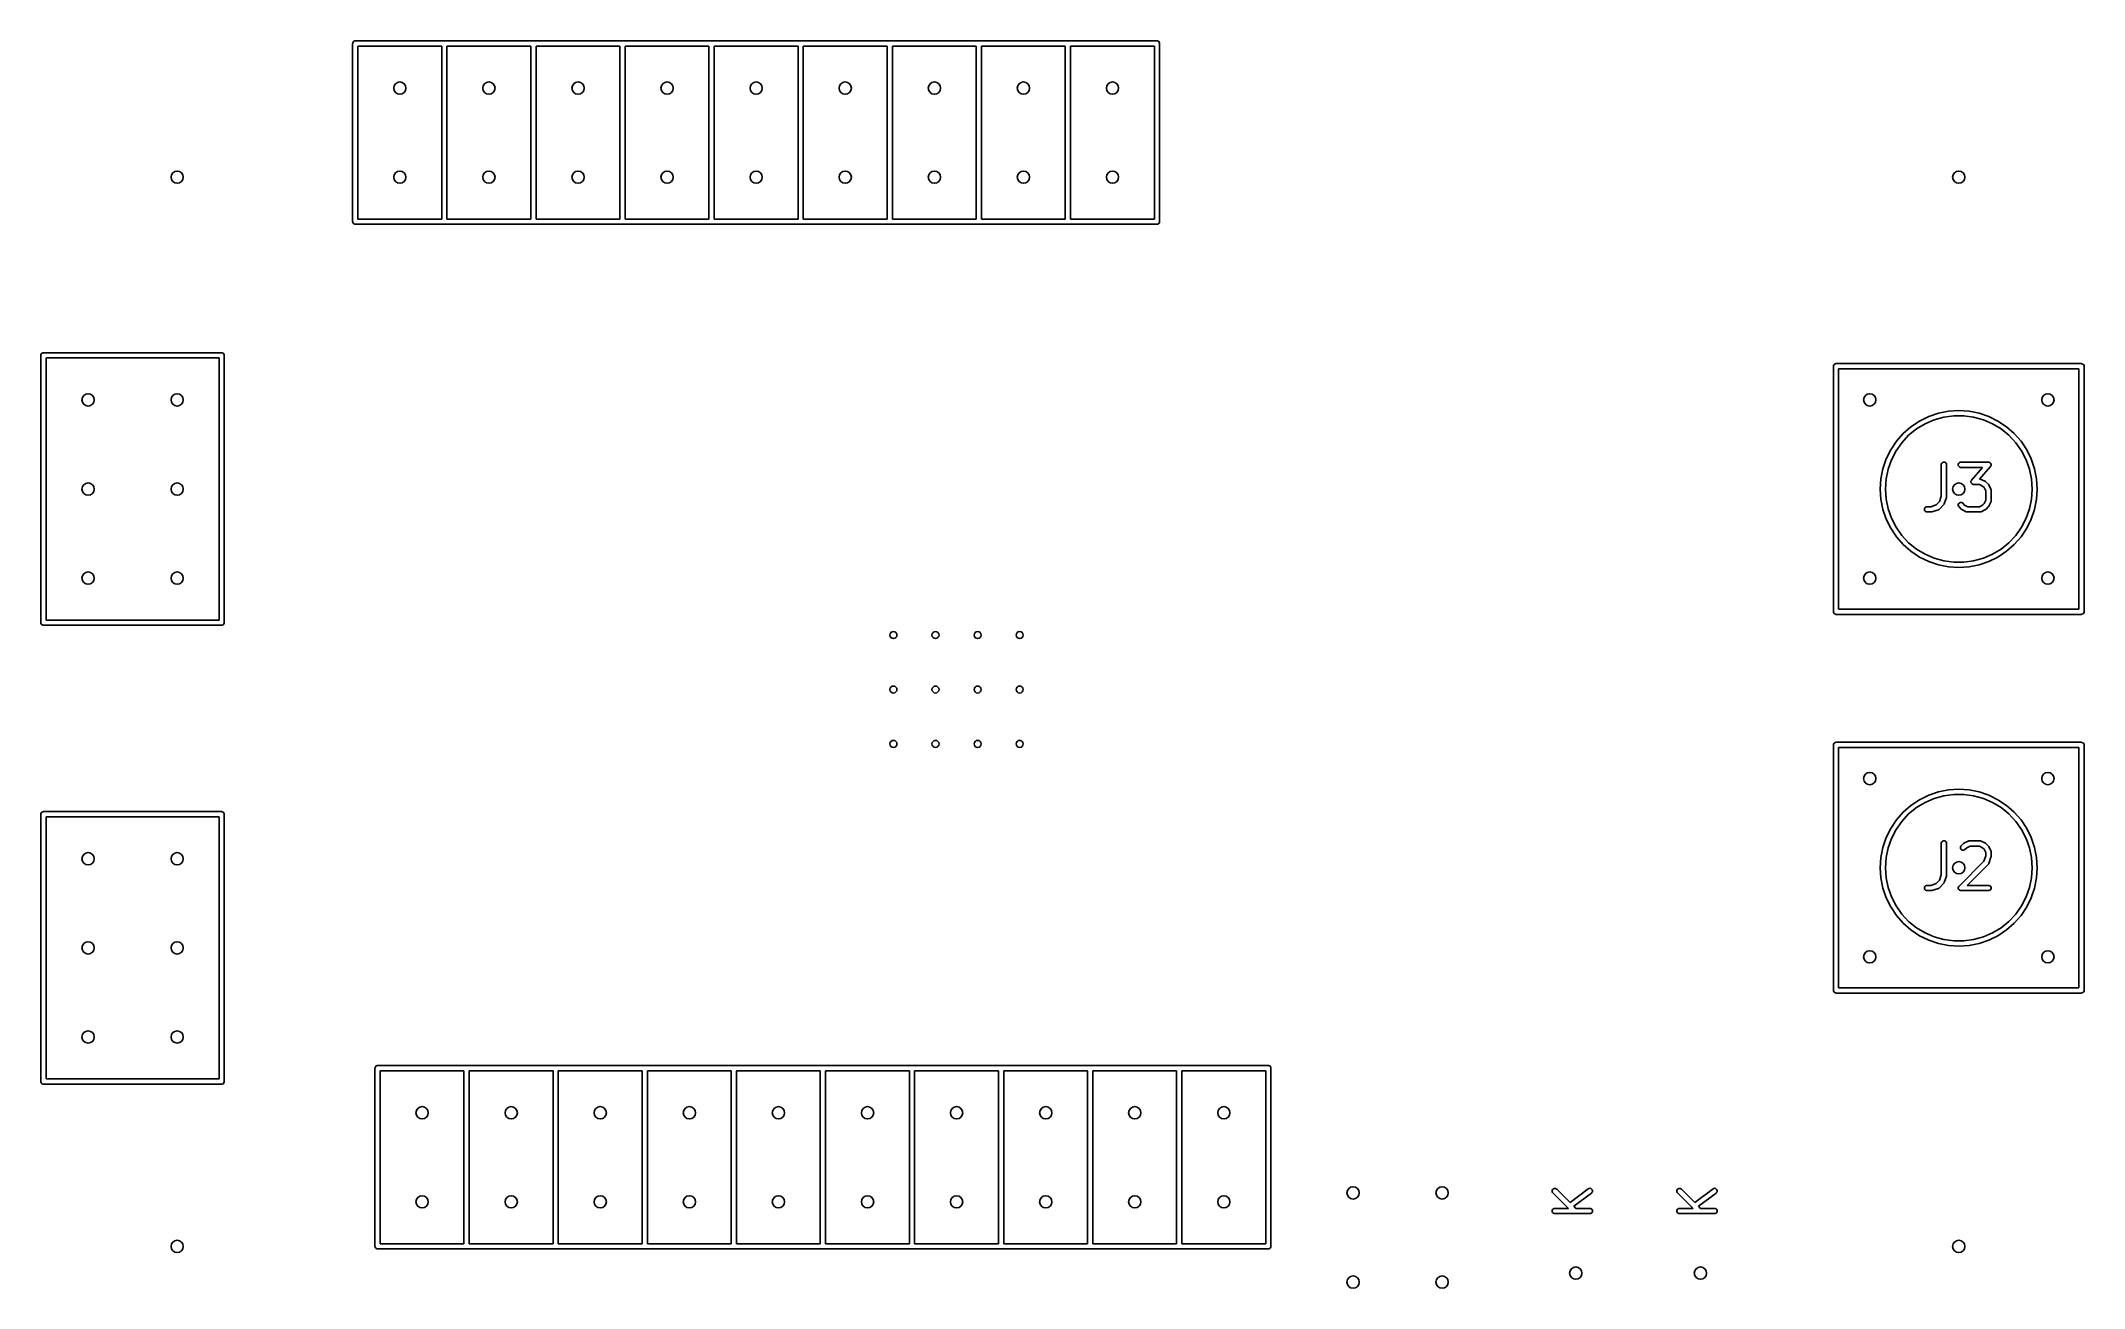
# Model space of a CAD drawing. Extents: x 4.87 to 7.17, y -4.67 to -3.28.
import ezdxf

# ---------------------------------------------------------------- set-up
doc = ezdxf.new("R2010")
doc.units = 0
doc.header["$MEASUREMENT"] = 0
doc.layers.add('BLACK', color=7, linetype='CONTINUOUS')

msp = doc.modelspace()

# ---------------------------------------------------------------- linework, layer by layer
at = {"layer": 'BLACK', "linetype": 'CONTINUOUS'}
for p, q in [((5.2231, -3.2781), (5.2232, -3.2775)), ((5.2231, -3.4781), (5.2231, -3.2781)), ((5.2232, -3.2775), (5.2236, -3.2764)), ((5.2236, -3.2764), (5.2244, -3.2756)), ((5.2244, -3.2756), (5.2255, -3.2752)), ((5.2255, -3.2752), (5.2261, -3.2751)), ((5.2261, -3.2751), (5.3261, -3.2751)), ((5.3261, -3.2751), (5.4261, -3.2751)), ((5.4261, -3.2751), (5.5261, -3.2751)), ((5.5261, -3.2751), (5.6261, -3.2751)), ((5.6261, -3.2751), (5.7261, -3.2751)), ((5.7261, -3.2751), (5.8261, -3.2751)), ((5.8261, -3.2751), (5.9261, -3.2751)), ((5.9261, -3.2751), (6.0261, -3.2751)), ((6.0261, -3.2751), (6.1261, -3.2751)), ((6.1261, -3.2751), (6.1266, -3.2752)), ((6.1266, -3.2752), (6.1277, -3.2756)), ((6.1277, -3.2756), (6.1285, -3.2764)), ((6.1285, -3.2764), (6.129, -3.2775)), ((6.129, -3.2775), (6.129, -3.2781)), ((6.129, -3.2781), (6.129, -3.4781)), ((5.229, -3.281), (5.229, -3.4751)), ((5.3231, -3.281), (5.229, -3.281)), ((5.3231, -3.4751), (5.3231, -3.281)), ((5.329, -3.281), (5.329, -3.4751)), ((5.4231, -3.281), (5.329, -3.281)), ((5.4231, -3.4751), (5.4231, -3.281)), ((5.429, -3.281), (5.429, -3.4751)), ((5.5231, -3.281), (5.429, -3.281)), ((5.5231, -3.4751), (5.5231, -3.281)), ((5.529, -3.281), (5.529, -3.4751)), ((5.6231, -3.281), (5.529, -3.281)), ((5.6231, -3.4751), (5.6231, -3.281)), ((5.629, -3.281), (5.629, -3.4751)), ((5.7231, -3.281), (5.629, -3.281)), ((5.7231, -3.4751), (5.7231, -3.281)), ((5.729, -3.281), (5.729, -3.4751)), ((5.8231, -3.281), (5.729, -3.281)), ((5.8231, -3.4751), (5.8231, -3.281)), ((5.829, -3.281), (5.829, -3.4751)), ((5.9231, -3.281), (5.829, -3.281)), ((5.9231, -3.4751), (5.9231, -3.281)), ((5.929, -3.281), (5.929, -3.4751)), ((6.0231, -3.281), (5.929, -3.281)), ((6.0231, -3.4751), (6.0231, -3.281)), ((6.029, -3.281), (6.029, -3.4751)), ((6.1231, -3.281), (6.029, -3.281)), ((6.1231, -3.4751), (6.1231, -3.281)), ((5.2232, -3.4786), (5.2231, -3.4781)), ((5.2236, -3.4797), (5.2232, -3.4786)), ((5.2244, -3.4805), (5.2236, -3.4797)), ((5.2255, -3.481), (5.2244, -3.4805)), ((5.2261, -3.481), (5.2255, -3.481)), ((5.3261, -3.481), (5.2261, -3.481)), ((5.229, -3.4751), (5.3231, -3.4751)), ((5.4261, -3.481), (5.3261, -3.481)), ((5.329, -3.4751), (5.4231, -3.4751)), ((5.5261, -3.481), (5.4261, -3.481)), ((5.429, -3.4751), (5.5231, -3.4751)), ((5.6261, -3.481), (5.5261, -3.481)), ((5.529, -3.4751), (5.6231, -3.4751)), ((5.7261, -3.481), (5.6261, -3.481)), ((5.629, -3.4751), (5.7231, -3.4751)), ((5.8261, -3.481), (5.7261, -3.481)), ((5.729, -3.4751), (5.8231, -3.4751)), ((5.9261, -3.481), (5.8261, -3.481)), ((5.829, -3.4751), (5.9231, -3.4751)), ((6.0261, -3.481), (5.9261, -3.481)), ((5.929, -3.4751), (6.0231, -3.4751)), ((6.1261, -3.481), (6.0261, -3.481)), ((6.029, -3.4751), (6.1231, -3.4751)), ((6.1266, -3.481), (6.1261, -3.481)), ((6.1277, -3.4805), (6.1266, -3.481)), ((6.1285, -3.4797), (6.1277, -3.4805)), ((6.129, -3.4786), (6.1285, -3.4797)), ((6.129, -3.4781), (6.129, -3.4786)), ((4.8731, -3.6281), (4.8732, -3.6275)), ((4.8731, -3.9281), (4.8731, -3.6281)), ((4.8732, -3.6275), (4.8736, -3.6264)), ((4.8736, -3.6264), (4.8744, -3.6256)), ((4.8744, -3.6256), (4.8755, -3.6252)), ((4.8755, -3.6252), (4.8761, -3.6251)), ((4.8761, -3.6251), (5.0761, -3.6251)), ((4.879, -3.631), (4.879, -3.9251)), ((5.0731, -3.631), (4.879, -3.631)), ((5.0731, -3.9251), (5.0731, -3.631)), ((5.0761, -3.6251), (5.0766, -3.6252)), ((5.0766, -3.6252), (5.0777, -3.6256)), ((5.0777, -3.6256), (5.0785, -3.6264)), ((5.0785, -3.6264), (5.079, -3.6275)), ((5.079, -3.6275), (5.079, -3.6281)), ((5.079, -3.6281), (5.079, -3.9281)), ((6.8853, -3.6403), (6.8854, -3.6397)), ((6.8853, -3.9159), (6.8853, -3.6403)), ((6.8854, -3.6397), (6.8858, -3.6386)), ((6.8858, -3.6386), (6.8866, -3.6378)), ((6.8866, -3.6378), (6.8877, -3.6374)), ((6.8877, -3.6374), (6.8883, -3.6373)), ((6.8883, -3.6373), (7.1639, -3.6373)), ((6.8912, -3.6432), (6.8912, -3.9129)), ((7.1609, -3.6432), (6.8912, -3.6432)), ((7.1609, -3.9129), (7.1609, -3.6432)), ((7.1639, -3.6373), (7.1644, -3.6374)), ((7.1644, -3.6374), (7.1655, -3.6378)), ((7.1655, -3.6378), (7.1663, -3.6386)), ((7.1663, -3.6386), (7.1668, -3.6397)), ((7.1668, -3.6397), (7.1668, -3.6403)), ((7.1668, -3.6403), (7.1668, -3.9159)), ((7.0033, -3.693), (7.0146, -3.6907)), ((7.0146, -3.6907), (7.0261, -3.69)), ((7.0261, -3.69), (7.0376, -3.6907)), ((7.0376, -3.6907), (7.0489, -3.693)), ((6.9562, -3.7244), (6.9638, -3.7158)), ((6.9638, -3.7158), (6.9724, -3.7082)), ((6.9786, -3.7107), (6.9698, -3.7178)), ((6.9724, -3.7082), (6.982, -3.7018)), ((6.9882, -3.7049), (6.9786, -3.7107)), ((6.982, -3.7018), (6.9923, -3.6967)), ((6.9985, -3.7004), (6.9882, -3.7049)), ((6.9923, -3.6967), (7.0033, -3.693)), ((7.0093, -3.6974), (6.9985, -3.7004)), ((7.0204, -3.6959), (7.0093, -3.6974)), ((7.0317, -3.6959), (7.0204, -3.6959)), ((7.0428, -3.6974), (7.0317, -3.6959)), ((7.0537, -3.7004), (7.0428, -3.6974)), ((7.0489, -3.693), (7.0598, -3.6967)), ((7.064, -3.7049), (7.0537, -3.7004)), ((7.0598, -3.6967), (7.0701, -3.7018)), ((7.0736, -3.7107), (7.064, -3.7049)), ((7.0701, -3.7018), (7.0797, -3.7082)), ((7.0823, -3.7178), (7.0736, -3.7107)), ((7.0797, -3.7082), (7.0884, -3.7158)), ((7.0884, -3.7158), (7.096, -3.7244)), ((6.9447, -3.7443), (6.9498, -3.734)), ((6.9498, -3.734), (6.9562, -3.7244)), ((6.9557, -3.7353), (6.9505, -3.7452)), ((6.9622, -3.7261), (6.9557, -3.7353)), ((6.9698, -3.7178), (6.9622, -3.7261)), ((7.09, -3.7261), (7.0823, -3.7178)), ((7.0965, -3.7353), (7.09, -3.7261)), ((7.096, -3.7244), (7.1024, -3.734)), ((7.1016, -3.7452), (7.0965, -3.7353)), ((7.1024, -3.734), (7.1075, -3.7443)), ((6.9387, -3.7666), (6.941, -3.7553)), ((6.941, -3.7553), (6.9447, -3.7443)), ((6.9467, -3.7558), (6.9444, -3.7668)), ((6.9505, -3.7452), (6.9467, -3.7558)), ((7.0064, -3.7509), (7.0065, -3.7503)), ((7.0064, -3.7861), (7.0064, -3.7509)), ((7.0065, -3.7503), (7.0069, -3.7492)), ((7.0069, -3.7492), (7.0078, -3.7484)), ((7.0078, -3.7484), (7.0088, -3.748)), ((7.0088, -3.748), (7.01, -3.748)), ((7.01, -3.748), (7.011, -3.7484)), ((7.011, -3.7484), (7.0119, -3.7492)), ((7.0119, -3.7492), (7.0123, -3.7503)), ((7.0123, -3.7503), (7.0124, -3.7509)), ((7.0124, -3.7509), (7.0124, -3.7866)), ((7.0255, -3.7503), (7.026, -3.7492)), ((7.0255, -3.7515), (7.0255, -3.7503)), ((7.026, -3.7525), (7.0255, -3.7515)), ((7.026, -3.7492), (7.0268, -3.7484)), ((7.0268, -3.7533), (7.026, -3.7525)), ((7.0268, -3.7484), (7.0279, -3.748)), ((7.0279, -3.7538), (7.0268, -3.7533)), ((7.0279, -3.748), (7.0284, -3.7479)), ((7.0284, -3.7538), (7.0279, -3.7538)), ((7.0284, -3.7479), (7.0594, -3.7479)), ((7.0529, -3.7538), (7.0284, -3.7538)), ((7.0405, -3.768), (7.0529, -3.7538)), ((7.0616, -3.7528), (7.0492, -3.767)), ((7.0594, -3.7479), (7.0597, -3.748)), ((7.0597, -3.748), (7.0598, -3.748)), ((7.0598, -3.748), (7.0598, -3.748)), ((7.0598, -3.748), (7.06, -3.748)), ((7.06, -3.748), (7.0604, -3.7482)), ((7.0604, -3.7482), (7.0609, -3.7483)), ((7.0609, -3.7483), (7.0609, -3.7484)), ((7.0609, -3.7484), (7.061, -3.7484)), ((7.061, -3.7484), (7.0614, -3.7488)), ((7.0614, -3.7488), (7.0617, -3.7491)), ((7.0618, -3.7526), (7.0616, -3.7528)), ((7.0617, -3.7491), (7.0618, -3.7492)), ((7.0618, -3.7492), (7.0619, -3.7492)), ((7.0619, -3.7525), (7.0618, -3.7526)), ((7.0619, -3.7492), (7.062, -3.7497)), ((7.062, -3.7524), (7.0619, -3.7525)), ((7.0619, -3.7525), (7.0619, -3.7525)), ((7.062, -3.7497), (7.0622, -3.7501)), ((7.0621, -3.7519), (7.062, -3.7524)), ((7.0623, -3.7515), (7.0621, -3.7519)), ((7.0622, -3.7501), (7.0623, -3.7502)), ((7.0623, -3.7502), (7.0623, -3.7503)), ((7.0623, -3.7503), (7.0623, -3.7508)), ((7.0623, -3.7508), (7.0623, -3.7513)), ((7.0623, -3.7513), (7.0623, -3.7514)), ((7.0623, -3.7514), (7.0623, -3.7515)), ((7.1054, -3.7558), (7.1016, -3.7452)), ((7.1077, -3.7668), (7.1054, -3.7558)), ((7.1075, -3.7443), (7.1112, -3.7553)), ((7.1112, -3.7553), (7.1134, -3.7666)), ((6.938, -3.7781), (6.9387, -3.7666)), ((6.9387, -3.7896), (6.938, -3.7781)), ((6.9444, -3.7668), (6.9437, -3.7781)), ((6.9437, -3.7781), (6.9444, -3.7893)), ((7.0398, -3.7694), (7.04, -3.7689)), ((7.0398, -3.7695), (7.0398, -3.7694)), ((7.0398, -3.77), (7.0398, -3.7695)), ((7.0398, -3.7695), (7.0398, -3.7695)), ((7.0398, -3.7705), (7.0398, -3.77)), ((7.0399, -3.7706), (7.0398, -3.7705)), ((7.0399, -3.7707), (7.0399, -3.7706)), ((7.0401, -3.7711), (7.0399, -3.7707)), ((7.04, -3.7689), (7.0402, -3.7685)), ((7.0403, -3.7716), (7.0401, -3.7711)), ((7.0402, -3.7685), (7.0403, -3.7683)), ((7.0403, -3.7682), (7.0405, -3.768)), ((7.0403, -3.7683), (7.0403, -3.7682)), ((7.0403, -3.7683), (7.0403, -3.7683)), ((7.0404, -3.7717), (7.0403, -3.7716)), ((7.0403, -3.7716), (7.0403, -3.7716)), ((7.0408, -3.772), (7.0404, -3.7717)), ((7.0411, -3.7724), (7.0408, -3.772)), ((7.0412, -3.7724), (7.0411, -3.7724)), ((7.0413, -3.7725), (7.0412, -3.7724)), ((7.0417, -3.7726), (7.0413, -3.7725)), ((7.0422, -3.7728), (7.0417, -3.7726)), ((7.0423, -3.7728), (7.0422, -3.7728)), ((7.0423, -3.7729), (7.0423, -3.7728)), ((7.0424, -3.7729), (7.0423, -3.7729)), ((7.0427, -3.7729), (7.0424, -3.7729)), ((7.0492, -3.7729), (7.0427, -3.7729)), ((7.0492, -3.767), (7.0499, -3.767)), ((7.0529, -3.7747), (7.0492, -3.7729)), ((7.0499, -3.767), (7.0505, -3.767)), ((7.0505, -3.767), (7.0505, -3.7671)), ((7.0505, -3.7671), (7.0507, -3.7671)), ((7.0507, -3.7671), (7.0512, -3.7673)), ((7.0512, -3.7673), (7.056, -3.7697)), ((7.0546, -3.7764), (7.0529, -3.7747)), ((7.0564, -3.7802), (7.0546, -3.7764)), ((7.056, -3.7697), (7.0562, -3.7698)), ((7.0562, -3.7698), (7.0563, -3.7699)), ((7.0563, -3.7699), (7.0564, -3.7699)), ((7.0564, -3.7699), (7.0564, -3.77)), ((7.0564, -3.77), (7.0565, -3.77)), ((7.0564, -3.7907), (7.0564, -3.7802)), ((7.0565, -3.77), (7.0567, -3.7702)), ((7.0567, -3.7702), (7.0591, -3.7726)), ((7.0591, -3.7726), (7.0593, -3.7728)), ((7.0593, -3.7728), (7.0593, -3.7729)), ((7.0593, -3.7729), (7.0594, -3.773)), ((7.0594, -3.773), (7.0595, -3.7731)), ((7.0595, -3.7731), (7.0595, -3.7731)), ((7.0595, -3.7731), (7.0597, -3.7734)), ((7.0597, -3.7734), (7.062, -3.7781)), ((7.062, -3.7781), (7.0622, -3.7787)), ((7.0622, -3.7787), (7.0623, -3.7788)), ((7.0623, -3.7788), (7.0623, -3.7789)), ((7.0623, -3.7789), (7.0624, -3.7795)), ((7.0624, -3.7795), (7.0624, -3.7914)), ((7.1085, -3.7781), (7.1077, -3.7668)), ((7.1077, -3.7893), (7.1085, -3.7781)), ((7.1134, -3.7666), (7.1142, -3.7781)), ((7.1142, -3.7781), (7.1134, -3.7896)), ((6.941, -3.8009), (6.9387, -3.7896)), ((6.9447, -3.8118), (6.941, -3.8009)), ((6.9444, -3.7893), (6.9467, -3.8003)), ((6.9467, -3.8003), (6.9505, -3.8109)), ((6.9875, -3.8003), (6.9879, -3.7992)), ((6.9875, -3.8015), (6.9875, -3.8003)), ((6.9879, -3.8025), (6.9875, -3.8015)), ((6.9879, -3.7992), (6.9887, -3.7984)), ((6.9887, -3.8033), (6.9879, -3.8025)), ((6.9887, -3.7984), (6.9898, -3.798)), ((6.9898, -3.8038), (6.9887, -3.8033)), ((6.9898, -3.798), (6.9904, -3.7979)), ((6.9904, -3.8038), (6.9898, -3.8038)), ((6.9904, -3.7979), (6.9946, -3.7979)), ((6.9951, -3.8038), (6.9904, -3.8038)), ((6.9946, -3.7979), (7.0007, -3.7959)), ((6.9954, -3.8038), (6.9951, -3.8038)), ((6.9955, -3.8038), (6.9954, -3.8038)), ((6.9956, -3.8038), (6.9955, -3.8038)), ((6.9957, -3.8038), (6.9956, -3.8038)), ((6.9958, -3.8037), (6.9957, -3.8038)), ((6.996, -3.8037), (6.9958, -3.8037)), ((7.0032, -3.8013), (6.996, -3.8037)), ((7.0007, -3.7959), (7.0044, -3.7921)), ((7.0037, -3.8011), (7.0032, -3.8013)), ((7.0038, -3.801), (7.0037, -3.8011)), ((7.0039, -3.801), (7.0038, -3.801)), ((7.0043, -3.8006), (7.0039, -3.801)), ((7.0091, -3.7958), (7.0043, -3.8006)), ((7.0044, -3.7921), (7.0064, -3.7861)), ((7.0095, -3.7954), (7.0091, -3.7958)), ((7.0096, -3.7952), (7.0095, -3.7953)), ((7.0095, -3.7953), (7.0095, -3.7954)), ((7.0098, -3.7947), (7.0096, -3.7952)), ((7.0122, -3.7875), (7.0098, -3.7947)), ((7.0123, -3.7872), (7.0122, -3.7875)), ((7.0124, -3.7866), (7.0123, -3.7869)), ((7.0123, -3.7869), (7.0123, -3.787)), ((7.0123, -3.787), (7.0123, -3.7871)), ((7.0123, -3.7871), (7.0123, -3.7872)), ((7.0123, -3.7872), (7.0123, -3.7872)), ((7.0255, -3.7955), (7.026, -3.7945)), ((7.0255, -3.7967), (7.0255, -3.7955)), ((7.026, -3.7978), (7.0255, -3.7967)), ((7.026, -3.7945), (7.0268, -3.7937)), ((7.0264, -3.7982), (7.026, -3.7978)), ((7.0287, -3.8006), (7.0264, -3.7982)), ((7.0268, -3.7937), (7.0279, -3.7932)), ((7.0279, -3.7932), (7.029, -3.7932)), ((7.029, -3.8008), (7.0287, -3.8006)), ((7.029, -3.7932), (7.0301, -3.7937)), ((7.0291, -3.8009), (7.029, -3.8008)), ((7.029, -3.8008), (7.029, -3.8008)), ((7.0292, -3.801), (7.0291, -3.8009)), ((7.0293, -3.801), (7.0292, -3.801)), ((7.0295, -3.8011), (7.0293, -3.801)), ((7.0343, -3.8035), (7.0295, -3.8011)), ((7.0301, -3.7937), (7.0305, -3.794)), ((7.0305, -3.794), (7.0326, -3.7961)), ((7.0326, -3.7961), (7.0363, -3.7979)), ((7.0348, -3.8037), (7.0343, -3.8035)), ((7.0349, -3.8037), (7.0348, -3.8037)), ((7.035, -3.8038), (7.0349, -3.8037)), ((7.0356, -3.8038), (7.035, -3.8038)), ((7.0499, -3.8038), (7.0356, -3.8038)), ((7.0363, -3.7979), (7.0492, -3.7979)), ((7.0492, -3.7979), (7.0529, -3.7961)), ((7.0505, -3.8038), (7.0499, -3.8038)), ((7.0507, -3.8037), (7.0505, -3.8037)), ((7.0505, -3.8037), (7.0505, -3.8038)), ((7.0512, -3.8035), (7.0507, -3.8037)), ((7.056, -3.8011), (7.0512, -3.8035)), ((7.0529, -3.7961), (7.0546, -3.7944)), ((7.0546, -3.7944), (7.0564, -3.7907)), ((7.0562, -3.801), (7.056, -3.8011)), ((7.0563, -3.801), (7.0562, -3.801)), ((7.0564, -3.8009), (7.0563, -3.801)), ((7.0565, -3.8008), (7.0564, -3.8008)), ((7.0564, -3.8008), (7.0564, -3.8009)), ((7.0567, -3.8006), (7.0565, -3.8008)), ((7.0591, -3.7982), (7.0567, -3.8006)), ((7.0593, -3.798), (7.0591, -3.7982)), ((7.0594, -3.7978), (7.0593, -3.7979)), ((7.0593, -3.7979), (7.0593, -3.798)), ((7.0595, -3.7978), (7.0594, -3.7978)), ((7.0597, -3.7974), (7.0595, -3.7977)), ((7.0595, -3.7977), (7.0595, -3.7978)), ((7.062, -3.7927), (7.0597, -3.7974)), ((7.0622, -3.7921), (7.062, -3.7927)), ((7.0623, -3.792), (7.0622, -3.7921)), ((7.0624, -3.7914), (7.0623, -3.7919)), ((7.0623, -3.7919), (7.0623, -3.792)), ((7.1016, -3.8109), (7.1054, -3.8003)), ((7.1054, -3.8003), (7.1077, -3.7893)), ((7.1112, -3.8009), (7.1075, -3.8118)), ((7.1134, -3.7896), (7.1112, -3.8009)), ((6.9498, -3.8221), (6.9447, -3.8118)), ((6.9562, -3.8317), (6.9498, -3.8221)), ((6.9505, -3.8109), (6.9557, -3.8209)), ((6.9557, -3.8209), (6.9622, -3.8301)), ((6.9622, -3.8301), (6.9698, -3.8383)), ((7.0823, -3.8383), (7.09, -3.8301)), ((7.09, -3.8301), (7.0965, -3.8209)), ((7.1024, -3.8221), (7.096, -3.8317)), ((7.0965, -3.8209), (7.1016, -3.8109)), ((7.1075, -3.8118), (7.1024, -3.8221)), ((6.9638, -3.8404), (6.9562, -3.8317)), ((6.9724, -3.848), (6.9638, -3.8404)), ((6.9698, -3.8383), (6.9786, -3.8454)), ((6.982, -3.8544), (6.9724, -3.848)), ((6.9786, -3.8454), (6.9882, -3.8512)), ((6.9882, -3.8512), (6.9985, -3.8557)), ((7.0537, -3.8557), (7.064, -3.8512)), ((7.064, -3.8512), (7.0736, -3.8454)), ((7.0797, -3.848), (7.0701, -3.8544)), ((7.0736, -3.8454), (7.0823, -3.8383)), ((7.0884, -3.8404), (7.0797, -3.848)), ((7.096, -3.8317), (7.0884, -3.8404)), ((6.9923, -3.8595), (6.982, -3.8544)), ((7.0033, -3.8632), (6.9923, -3.8595)), ((6.9985, -3.8557), (7.0093, -3.8587)), ((7.0146, -3.8654), (7.0033, -3.8632)), ((7.0093, -3.8587), (7.0204, -3.8603)), ((7.0261, -3.8662), (7.0146, -3.8654)), ((7.0204, -3.8603), (7.0317, -3.8603)), ((7.0376, -3.8654), (7.0261, -3.8662)), ((7.0317, -3.8603), (7.0428, -3.8587)), ((7.0489, -3.8632), (7.0376, -3.8654)), ((7.0428, -3.8587), (7.0537, -3.8557)), ((7.0598, -3.8595), (7.0489, -3.8632)), ((7.0701, -3.8544), (7.0598, -3.8595)), ((6.8854, -3.9164), (6.8853, -3.9159)), ((6.8858, -3.9175), (6.8854, -3.9164)), ((6.8866, -3.9183), (6.8858, -3.9175)), ((6.8877, -3.9187), (6.8866, -3.9183)), ((6.8883, -3.9188), (6.8877, -3.9187)), ((7.1639, -3.9188), (6.8883, -3.9188)), ((6.8912, -3.9129), (7.1609, -3.9129)), ((7.1644, -3.9187), (7.1639, -3.9188)), ((7.1655, -3.9183), (7.1644, -3.9187)), ((7.1663, -3.9175), (7.1655, -3.9183)), ((7.1668, -3.9164), (7.1663, -3.9175)), ((7.1668, -3.9159), (7.1668, -3.9164)), ((4.8732, -3.9286), (4.8731, -3.9281)), ((4.8736, -3.9297), (4.8732, -3.9286)), ((4.8744, -3.9305), (4.8736, -3.9297)), ((4.8755, -3.931), (4.8744, -3.9305)), ((4.8761, -3.931), (4.8755, -3.931)), ((5.0761, -3.931), (4.8761, -3.931)), ((4.879, -3.9251), (5.0731, -3.9251)), ((5.0766, -3.931), (5.0761, -3.931)), ((5.0777, -3.9305), (5.0766, -3.931)), ((5.0785, -3.9297), (5.0777, -3.9305)), ((5.079, -3.9286), (5.0785, -3.9297)), ((5.079, -3.9281), (5.079, -3.9286)), ((6.8853, -4.0653), (6.8854, -4.0647)), ((6.8853, -4.3409), (6.8853, -4.0653)), ((6.8854, -4.0647), (6.8858, -4.0636)), ((6.8858, -4.0636), (6.8866, -4.0628)), ((6.8866, -4.0628), (6.8877, -4.0624)), ((6.8877, -4.0624), (6.8883, -4.0623)), ((6.8883, -4.0623), (7.1639, -4.0623)), ((6.8912, -4.0682), (6.8912, -4.3379)), ((7.1609, -4.0682), (6.8912, -4.0682)), ((7.1609, -4.3379), (7.1609, -4.0682)), ((7.1639, -4.0623), (7.1644, -4.0624)), ((7.1644, -4.0624), (7.1655, -4.0628)), ((7.1655, -4.0628), (7.1663, -4.0636)), ((7.1663, -4.0636), (7.1668, -4.0647)), ((7.1668, -4.0647), (7.1668, -4.0653)), ((7.1668, -4.0653), (7.1668, -4.3409)), ((6.9724, -4.1332), (6.982, -4.1268)), ((6.982, -4.1268), (6.9923, -4.1217)), ((6.9985, -4.1254), (6.9882, -4.1299)), ((6.9923, -4.1217), (7.0033, -4.118)), ((7.0093, -4.1224), (6.9985, -4.1254)), ((7.0033, -4.118), (7.0146, -4.1157)), ((7.0204, -4.1209), (7.0093, -4.1224)), ((7.0146, -4.1157), (7.0261, -4.115)), ((7.0317, -4.1209), (7.0204, -4.1209)), ((7.0261, -4.115), (7.0376, -4.1157)), ((7.0428, -4.1224), (7.0317, -4.1209)), ((7.0376, -4.1157), (7.0489, -4.118)), ((7.0537, -4.1254), (7.0428, -4.1224)), ((7.0489, -4.118), (7.0598, -4.1217)), ((7.064, -4.1299), (7.0537, -4.1254)), ((7.0598, -4.1217), (7.0701, -4.1268)), ((7.0701, -4.1268), (7.0797, -4.1332)), ((4.8731, -4.1431), (4.8732, -4.1425)), ((4.8731, -4.4431), (4.8731, -4.1431)), ((4.8732, -4.1425), (4.8736, -4.1414)), ((4.8736, -4.1414), (4.8744, -4.1406)), ((4.8744, -4.1406), (4.8755, -4.1402)), ((4.8755, -4.1402), (4.8761, -4.1401)), ((4.8761, -4.1401), (5.0761, -4.1401)), ((4.879, -4.146), (4.879, -4.4401)), ((5.0731, -4.146), (4.879, -4.146)), ((5.0731, -4.4401), (5.0731, -4.146)), ((5.0761, -4.1401), (5.0766, -4.1402)), ((5.0766, -4.1402), (5.0777, -4.1406)), ((5.0777, -4.1406), (5.0785, -4.1414)), ((5.0785, -4.1414), (5.079, -4.1425)), ((5.079, -4.1425), (5.079, -4.1431)), ((5.079, -4.1431), (5.079, -4.4431)), ((6.9498, -4.159), (6.9562, -4.1494)), ((6.9622, -4.1511), (6.9557, -4.1603)), ((6.9562, -4.1494), (6.9638, -4.1408)), ((6.9698, -4.1428), (6.9622, -4.1511)), ((6.9638, -4.1408), (6.9724, -4.1332)), ((6.9786, -4.1357), (6.9698, -4.1428)), ((6.9882, -4.1299), (6.9786, -4.1357)), ((7.0736, -4.1357), (7.064, -4.1299)), ((7.0823, -4.1428), (7.0736, -4.1357)), ((7.0797, -4.1332), (7.0884, -4.1408)), ((7.09, -4.1511), (7.0823, -4.1428)), ((7.0884, -4.1408), (7.096, -4.1494)), ((7.0965, -4.1603), (7.09, -4.1511)), ((7.096, -4.1494), (7.1024, -4.159)), ((6.941, -4.1803), (6.9447, -4.1693)), ((6.9447, -4.1693), (6.9498, -4.159)), ((6.9505, -4.1702), (6.9467, -4.1808)), ((6.9557, -4.1603), (6.9505, -4.1702)), ((7.0065, -4.1753), (7.0069, -4.1742)), ((7.0069, -4.1742), (7.0078, -4.1734)), ((7.0078, -4.1734), (7.0088, -4.173)), ((7.0088, -4.173), (7.01, -4.173)), ((7.01, -4.173), (7.011, -4.1734)), ((7.011, -4.1734), (7.0119, -4.1742)), ((7.0119, -4.1742), (7.0123, -4.1753)), ((7.0319, -4.1756), (7.0366, -4.1732)), ((7.0366, -4.1732), (7.0372, -4.173)), ((7.0372, -4.173), (7.0373, -4.173)), ((7.0373, -4.173), (7.0374, -4.173)), ((7.0374, -4.173), (7.038, -4.1729)), ((7.038, -4.1729), (7.0499, -4.1729)), ((7.0499, -4.1729), (7.0505, -4.173)), ((7.0505, -4.173), (7.0505, -4.173)), ((7.0505, -4.173), (7.0507, -4.173)), ((7.0507, -4.173), (7.0512, -4.1732)), ((7.0512, -4.1732), (7.056, -4.1756)), ((7.1016, -4.1702), (7.0965, -4.1603)), ((7.1054, -4.1808), (7.1016, -4.1702)), ((7.1024, -4.159), (7.1075, -4.1693)), ((7.1075, -4.1693), (7.1112, -4.1803)), ((6.938, -4.2031), (6.9387, -4.1916)), ((6.9387, -4.1916), (6.941, -4.1803)), ((6.9444, -4.1918), (6.9437, -4.2031)), ((6.9467, -4.1808), (6.9444, -4.1918)), ((7.0064, -4.1759), (7.0065, -4.1753)), ((7.0064, -4.2111), (7.0064, -4.1759)), ((7.0123, -4.1753), (7.0124, -4.1759)), ((7.0124, -4.1759), (7.0124, -4.2116)), ((7.0264, -4.2238), (7.0544, -4.1957)), ((7.0279, -4.1801), (7.0284, -4.179)), ((7.0279, -4.1812), (7.0279, -4.1801)), ((7.0284, -4.1823), (7.0279, -4.1812)), ((7.0284, -4.179), (7.0287, -4.1786)), ((7.0292, -4.1831), (7.0284, -4.1823)), ((7.0287, -4.1786), (7.0311, -4.1762)), ((7.0303, -4.1835), (7.0292, -4.1831)), ((7.0314, -4.1835), (7.0303, -4.1835)), ((7.0311, -4.1762), (7.0313, -4.176)), ((7.0313, -4.176), (7.0314, -4.1759)), ((7.0314, -4.1759), (7.0315, -4.1759)), ((7.0325, -4.1831), (7.0314, -4.1835)), ((7.0315, -4.1759), (7.0316, -4.1758)), ((7.0316, -4.1758), (7.0319, -4.1756)), ((7.0316, -4.1758), (7.0316, -4.1758)), ((7.0329, -4.1827), (7.0325, -4.1831)), ((7.035, -4.1807), (7.0329, -4.1827)), ((7.0387, -4.1788), (7.035, -4.1807)), ((7.0492, -4.1788), (7.0387, -4.1788)), ((7.0529, -4.1807), (7.0492, -4.1788)), ((7.0546, -4.1824), (7.0529, -4.1807)), ((7.0544, -4.1957), (7.0564, -4.1897)), ((7.0564, -4.1861), (7.0546, -4.1824)), ((7.056, -4.1756), (7.0562, -4.1758)), ((7.0562, -4.1758), (7.0563, -4.1758)), ((7.0563, -4.1758), (7.0564, -4.1759)), ((7.0564, -4.1759), (7.0564, -4.1759)), ((7.0564, -4.1759), (7.0565, -4.176)), ((7.0564, -4.1897), (7.0564, -4.1861)), ((7.0565, -4.176), (7.0567, -4.1762)), ((7.0567, -4.1762), (7.0591, -4.1786)), ((7.0591, -4.1786), (7.0593, -4.1788)), ((7.0593, -4.1788), (7.0593, -4.1788)), ((7.0593, -4.1788), (7.0594, -4.1789)), ((7.0594, -4.1789), (7.0595, -4.179)), ((7.0595, -4.179), (7.0595, -4.1791)), ((7.0595, -4.1791), (7.0597, -4.1793)), ((7.0597, -4.1793), (7.062, -4.1841)), ((7.0622, -4.1911), (7.0598, -4.1982)), ((7.062, -4.1841), (7.0622, -4.1846)), ((7.0622, -4.1846), (7.0623, -4.1847)), ((7.0623, -4.1908), (7.0622, -4.1911)), ((7.0623, -4.1847), (7.0623, -4.1848)), ((7.0623, -4.1848), (7.0624, -4.1854)), ((7.0624, -4.1902), (7.0623, -4.1905)), ((7.0623, -4.1905), (7.0623, -4.1905)), ((7.0623, -4.1905), (7.0623, -4.1906)), ((7.0623, -4.1906), (7.0623, -4.1907)), ((7.0623, -4.1907), (7.0623, -4.1908)), ((7.0624, -4.1854), (7.0624, -4.1902)), ((7.1077, -4.1918), (7.1054, -4.1808)), ((7.1085, -4.2031), (7.1077, -4.1918)), ((7.1112, -4.1803), (7.1134, -4.1916)), ((7.1134, -4.1916), (7.1142, -4.2031)), ((6.9387, -4.2146), (6.938, -4.2031)), ((6.941, -4.2259), (6.9387, -4.2146)), ((6.9437, -4.2031), (6.9444, -4.2143)), ((6.9444, -4.2143), (6.9467, -4.2253)), ((7.0007, -4.2209), (7.0044, -4.2171)), ((7.0044, -4.2171), (7.0064, -4.2111)), ((7.0095, -4.2204), (7.0091, -4.2208)), ((7.0096, -4.2202), (7.0095, -4.2203)), ((7.0095, -4.2203), (7.0095, -4.2204)), ((7.0098, -4.2197), (7.0096, -4.2202)), ((7.0122, -4.2125), (7.0098, -4.2197)), ((7.0123, -4.2122), (7.0122, -4.2125)), ((7.0124, -4.2116), (7.0123, -4.2119)), ((7.0123, -4.2119), (7.0123, -4.212)), ((7.0123, -4.212), (7.0123, -4.2121)), ((7.0123, -4.2121), (7.0123, -4.2122)), ((7.0123, -4.2122), (7.0123, -4.2122)), ((7.0591, -4.1994), (7.0356, -4.2229)), ((7.0595, -4.199), (7.0591, -4.1994)), ((7.0596, -4.1988), (7.0595, -4.1989)), ((7.0595, -4.1989), (7.0595, -4.199)), ((7.0598, -4.1982), (7.0596, -4.1988)), ((7.1054, -4.2253), (7.1077, -4.2143)), ((7.1077, -4.2143), (7.1085, -4.2031)), ((7.1134, -4.2146), (7.1112, -4.2259)), ((7.1142, -4.2031), (7.1134, -4.2146)), ((6.9447, -4.2368), (6.941, -4.2259)), ((6.9498, -4.2471), (6.9447, -4.2368)), ((6.9467, -4.2253), (6.9505, -4.2359)), ((6.9505, -4.2359), (6.9557, -4.2459)), ((6.9875, -4.2253), (6.9879, -4.2242)), ((6.9875, -4.2265), (6.9875, -4.2253)), ((6.9879, -4.2275), (6.9875, -4.2265)), ((6.9879, -4.2242), (6.9887, -4.2234)), ((6.9887, -4.2283), (6.9879, -4.2275)), ((6.9887, -4.2234), (6.9898, -4.223)), ((6.9898, -4.2288), (6.9887, -4.2283)), ((6.9898, -4.223), (6.9904, -4.2229)), ((6.9904, -4.2288), (6.9898, -4.2288)), ((6.9904, -4.2229), (6.9946, -4.2229)), ((6.9951, -4.2288), (6.9904, -4.2288)), ((6.9946, -4.2229), (7.0007, -4.2209)), ((6.9954, -4.2288), (6.9951, -4.2288)), ((6.9955, -4.2288), (6.9954, -4.2288)), ((6.9956, -4.2288), (6.9955, -4.2288)), ((6.9957, -4.2288), (6.9956, -4.2288)), ((6.9958, -4.2287), (6.9957, -4.2288)), ((6.996, -4.2287), (6.9958, -4.2287)), ((7.0032, -4.2263), (6.996, -4.2287)), ((7.0037, -4.2261), (7.0032, -4.2263)), ((7.0038, -4.226), (7.0037, -4.2261)), ((7.0039, -4.226), (7.0038, -4.226)), ((7.0043, -4.2256), (7.0039, -4.226)), ((7.0091, -4.2208), (7.0043, -4.2256)), ((7.0255, -4.2253), (7.026, -4.2242)), ((7.0255, -4.2265), (7.0255, -4.2253)), ((7.026, -4.2275), (7.0255, -4.2265)), ((7.026, -4.2242), (7.0264, -4.2238)), ((7.0268, -4.2283), (7.026, -4.2275)), ((7.0279, -4.2288), (7.0268, -4.2283)), ((7.0284, -4.2288), (7.0279, -4.2288)), ((7.0594, -4.2288), (7.0284, -4.2288)), ((7.0356, -4.2229), (7.0594, -4.2229)), ((7.0594, -4.2229), (7.06, -4.223)), ((7.06, -4.2288), (7.0594, -4.2288)), ((7.06, -4.223), (7.061, -4.2234)), ((7.061, -4.2283), (7.06, -4.2288)), ((7.061, -4.2234), (7.0619, -4.2242)), ((7.0619, -4.2275), (7.061, -4.2283)), ((7.0619, -4.2242), (7.0623, -4.2253)), ((7.0623, -4.2265), (7.0619, -4.2275)), ((7.0623, -4.2253), (7.0623, -4.2265)), ((7.0965, -4.2459), (7.1016, -4.2359)), ((7.1016, -4.2359), (7.1054, -4.2253)), ((7.1075, -4.2368), (7.1024, -4.2471)), ((7.1112, -4.2259), (7.1075, -4.2368)), ((6.9562, -4.2567), (6.9498, -4.2471)), ((6.9557, -4.2459), (6.9622, -4.2551)), ((6.9638, -4.2654), (6.9562, -4.2567)), ((6.9622, -4.2551), (6.9698, -4.2633)), ((6.9724, -4.273), (6.9638, -4.2654)), ((6.9698, -4.2633), (6.9786, -4.2704)), ((7.0736, -4.2704), (7.0823, -4.2633)), ((7.0884, -4.2654), (7.0797, -4.273)), ((7.0823, -4.2633), (7.09, -4.2551)), ((7.096, -4.2567), (7.0884, -4.2654)), ((7.09, -4.2551), (7.0965, -4.2459)), ((7.1024, -4.2471), (7.096, -4.2567)), ((6.982, -4.2794), (6.9724, -4.273)), ((6.9786, -4.2704), (6.9882, -4.2762)), ((6.9923, -4.2845), (6.982, -4.2794)), ((6.9882, -4.2762), (6.9985, -4.2807)), ((7.0033, -4.2882), (6.9923, -4.2845)), ((6.9985, -4.2807), (7.0093, -4.2837)), ((7.0146, -4.2904), (7.0033, -4.2882)), ((7.0093, -4.2837), (7.0204, -4.2853)), ((7.0204, -4.2853), (7.0317, -4.2853)), ((7.0317, -4.2853), (7.0428, -4.2837)), ((7.0489, -4.2882), (7.0376, -4.2904)), ((7.0428, -4.2837), (7.0537, -4.2807)), ((7.0598, -4.2845), (7.0489, -4.2882)), ((7.0537, -4.2807), (7.064, -4.2762)), ((7.0701, -4.2794), (7.0598, -4.2845)), ((7.064, -4.2762), (7.0736, -4.2704)), ((7.0797, -4.273), (7.0701, -4.2794)), ((7.0261, -4.2912), (7.0146, -4.2904)), ((7.0376, -4.2904), (7.0261, -4.2912)), ((6.8854, -4.3414), (6.8853, -4.3409)), ((6.8858, -4.3425), (6.8854, -4.3414)), ((6.8866, -4.3433), (6.8858, -4.3425)), ((6.8877, -4.3437), (6.8866, -4.3433)), ((6.8883, -4.3438), (6.8877, -4.3437)), ((7.1639, -4.3438), (6.8883, -4.3438)), ((6.8912, -4.3379), (7.1609, -4.3379)), ((7.1644, -4.3437), (7.1639, -4.3438)), ((7.1655, -4.3433), (7.1644, -4.3437)), ((7.1663, -4.3425), (7.1655, -4.3433)), ((7.1668, -4.3414), (7.1663, -4.3425)), ((7.1668, -4.3409), (7.1668, -4.3414)), ((5.2482, -4.4275), (5.2486, -4.4264)), ((5.2486, -4.4264), (5.2494, -4.4256)), ((5.2494, -4.4256), (5.2505, -4.4252)), ((5.2505, -4.4252), (5.2511, -4.4251)), ((5.2511, -4.4251), (5.3511, -4.4251)), ((5.3511, -4.4251), (5.4511, -4.4251)), ((5.4511, -4.4251), (5.5511, -4.4251)), ((5.5511, -4.4251), (5.6511, -4.4251)), ((5.6511, -4.4251), (5.7511, -4.4251)), ((5.7511, -4.4251), (5.8511, -4.4251)), ((5.8511, -4.4251), (5.9511, -4.4251)), ((5.9511, -4.4251), (6.0511, -4.4251)), ((6.0511, -4.4251), (6.1511, -4.4251)), ((6.1511, -4.4251), (6.2511, -4.4251)), ((6.2511, -4.4251), (6.2516, -4.4252)), ((6.2516, -4.4252), (6.2527, -4.4256)), ((6.2527, -4.4256), (6.2535, -4.4264)), ((6.2535, -4.4264), (6.254, -4.4275)), ((4.8732, -4.4436), (4.8731, -4.4431)), ((4.8736, -4.4447), (4.8732, -4.4436)), ((4.8744, -4.4455), (4.8736, -4.4447)), ((4.8755, -4.446), (4.8744, -4.4455)), ((4.8761, -4.446), (4.8755, -4.446)), ((5.0761, -4.446), (4.8761, -4.446)), ((4.879, -4.4401), (5.0731, -4.4401)), ((5.0766, -4.446), (5.0761, -4.446)), ((5.0777, -4.4455), (5.0766, -4.446)), ((5.0785, -4.4447), (5.0777, -4.4455)), ((5.079, -4.4436), (5.0785, -4.4447)), ((5.079, -4.4431), (5.079, -4.4436)), ((5.2481, -4.4281), (5.2482, -4.4275)), ((5.2481, -4.6281), (5.2481, -4.4281)), ((5.254, -4.431), (5.254, -4.6251)), ((5.3481, -4.431), (5.254, -4.431)), ((5.3481, -4.6251), (5.3481, -4.431)), ((5.354, -4.431), (5.354, -4.6251)), ((5.4481, -4.431), (5.354, -4.431)), ((5.4481, -4.6251), (5.4481, -4.431)), ((5.454, -4.431), (5.454, -4.6251)), ((5.5481, -4.431), (5.454, -4.431)), ((5.5481, -4.6251), (5.5481, -4.431)), ((5.554, -4.431), (5.554, -4.6251)), ((5.6481, -4.431), (5.554, -4.431)), ((5.6481, -4.6251), (5.6481, -4.431)), ((5.654, -4.431), (5.654, -4.6251)), ((5.7481, -4.431), (5.654, -4.431)), ((5.7481, -4.6251), (5.7481, -4.431)), ((5.754, -4.431), (5.754, -4.6251)), ((5.8481, -4.431), (5.754, -4.431)), ((5.8481, -4.6251), (5.8481, -4.431)), ((5.854, -4.431), (5.854, -4.6251)), ((5.9481, -4.431), (5.854, -4.431)), ((5.9481, -4.6251), (5.9481, -4.431)), ((5.954, -4.431), (5.954, -4.6251)), ((6.0481, -4.431), (5.954, -4.431)), ((6.0481, -4.6251), (6.0481, -4.431)), ((6.054, -4.431), (6.054, -4.6251)), ((6.1481, -4.431), (6.054, -4.431)), ((6.1481, -4.6251), (6.1481, -4.431)), ((6.154, -4.431), (6.154, -4.6251)), ((6.2481, -4.431), (6.154, -4.431)), ((6.2481, -4.6251), (6.2481, -4.431)), ((6.254, -4.4275), (6.254, -4.4281)), ((6.254, -4.4281), (6.254, -4.6281)), ((6.5697, -4.5653), (6.5701, -4.5642)), ((6.5701, -4.5642), (6.571, -4.5634)), ((6.571, -4.5634), (6.572, -4.563)), ((6.572, -4.563), (6.5732, -4.563)), ((6.5732, -4.563), (6.5742, -4.5634)), ((6.5742, -4.5634), (6.5747, -4.5638)), ((6.5747, -4.5638), (6.5898, -4.5788)), ((6.5898, -4.5788), (6.6102, -4.5635)), ((6.6102, -4.5635), (6.6107, -4.5632)), ((6.6107, -4.5632), (6.6118, -4.5629)), ((6.6118, -4.5629), (6.613, -4.5631)), ((6.613, -4.5631), (6.6139, -4.5637)), ((6.6139, -4.5637), (6.6146, -4.5646)), ((6.7097, -4.5653), (6.7101, -4.5642)), ((6.7101, -4.5642), (6.711, -4.5634)), ((6.711, -4.5634), (6.712, -4.563)), ((6.712, -4.563), (6.7132, -4.563)), ((6.7132, -4.563), (6.7142, -4.5634)), ((6.7142, -4.5634), (6.7147, -4.5638)), ((6.7147, -4.5638), (6.7298, -4.5788)), ((6.7298, -4.5788), (6.7502, -4.5635)), ((6.7502, -4.5635), (6.7507, -4.5632)), ((6.7507, -4.5632), (6.7518, -4.5629)), ((6.7518, -4.5629), (6.753, -4.5631)), ((6.753, -4.5631), (6.7539, -4.5637)), ((6.7539, -4.5637), (6.7546, -4.5646)), ((6.5697, -4.5664), (6.5697, -4.5653)), ((6.5701, -4.5675), (6.5697, -4.5664)), ((6.5697, -4.5878), (6.5701, -4.5867)), ((6.5705, -4.568), (6.5701, -4.5675)), ((6.5701, -4.5867), (6.571, -4.5859)), ((6.588, -4.5854), (6.5705, -4.568)), ((6.571, -4.5859), (6.572, -4.5855)), ((6.572, -4.5855), (6.5726, -4.5854)), ((6.5726, -4.5854), (6.588, -4.5854)), ((6.6137, -4.5682), (6.594, -4.5831)), ((6.594, -4.5831), (6.5963, -4.5854)), ((6.5963, -4.5854), (6.612, -4.5854)), ((6.612, -4.5854), (6.6125, -4.5855)), ((6.6125, -4.5855), (6.6136, -4.5859)), ((6.6136, -4.5859), (6.6144, -4.5867)), ((6.6142, -4.5678), (6.6137, -4.5682)), ((6.6148, -4.5669), (6.6142, -4.5678)), ((6.6144, -4.5867), (6.6149, -4.5878)), ((6.6146, -4.5646), (6.6149, -4.5657)), ((6.6149, -4.5657), (6.6148, -4.5669)), ((6.7097, -4.5664), (6.7097, -4.5653)), ((6.7101, -4.5675), (6.7097, -4.5664)), ((6.7097, -4.5878), (6.7101, -4.5867)), ((6.7105, -4.568), (6.7101, -4.5675)), ((6.7101, -4.5867), (6.711, -4.5859)), ((6.728, -4.5854), (6.7105, -4.568)), ((6.711, -4.5859), (6.712, -4.5855)), ((6.712, -4.5855), (6.7126, -4.5854)), ((6.7126, -4.5854), (6.728, -4.5854)), ((6.7537, -4.5682), (6.734, -4.5831)), ((6.734, -4.5831), (6.7363, -4.5854)), ((6.7363, -4.5854), (6.752, -4.5854)), ((6.752, -4.5854), (6.7525, -4.5855)), ((6.7525, -4.5855), (6.7536, -4.5859)), ((6.7536, -4.5859), (6.7544, -4.5867)), ((6.7542, -4.5678), (6.7537, -4.5682)), ((6.7548, -4.5669), (6.7542, -4.5678)), ((6.7544, -4.5867), (6.7549, -4.5878)), ((6.7546, -4.5646), (6.7549, -4.5657)), ((6.7549, -4.5657), (6.7548, -4.5669)), ((6.5697, -4.5889), (6.5697, -4.5878)), ((6.5701, -4.59), (6.5697, -4.5889)), ((6.571, -4.5908), (6.5701, -4.59)), ((6.572, -4.5913), (6.571, -4.5908)), ((6.5726, -4.5913), (6.572, -4.5913)), ((6.612, -4.5913), (6.5726, -4.5913)), ((6.6125, -4.5913), (6.612, -4.5913)), ((6.6136, -4.5908), (6.6125, -4.5913)), ((6.6144, -4.59), (6.6136, -4.5908)), ((6.6149, -4.5889), (6.6144, -4.59)), ((6.6149, -4.5878), (6.6149, -4.5889)), ((6.7097, -4.5889), (6.7097, -4.5878)), ((6.7101, -4.59), (6.7097, -4.5889)), ((6.711, -4.5908), (6.7101, -4.59)), ((6.712, -4.5913), (6.711, -4.5908)), ((6.7126, -4.5913), (6.712, -4.5913)), ((6.752, -4.5913), (6.7126, -4.5913)), ((6.7525, -4.5913), (6.752, -4.5913)), ((6.7536, -4.5908), (6.7525, -4.5913)), ((6.7544, -4.59), (6.7536, -4.5908)), ((6.7549, -4.5889), (6.7544, -4.59)), ((6.7549, -4.5878), (6.7549, -4.5889)), ((5.2482, -4.6286), (5.2481, -4.6281)), ((5.2486, -4.6297), (5.2482, -4.6286)), ((5.2494, -4.6305), (5.2486, -4.6297)), ((5.2505, -4.631), (5.2494, -4.6305)), ((5.2511, -4.631), (5.2505, -4.631)), ((5.3511, -4.631), (5.2511, -4.631)), ((5.254, -4.6251), (5.3481, -4.6251)), ((5.4511, -4.631), (5.3511, -4.631)), ((5.354, -4.6251), (5.4481, -4.6251)), ((5.5511, -4.631), (5.4511, -4.631)), ((5.454, -4.6251), (5.5481, -4.6251)), ((5.6511, -4.631), (5.5511, -4.631)), ((5.554, -4.6251), (5.6481, -4.6251)), ((5.7511, -4.631), (5.6511, -4.631)), ((5.654, -4.6251), (5.7481, -4.6251)), ((5.8511, -4.631), (5.7511, -4.631)), ((5.754, -4.6251), (5.8481, -4.6251)), ((5.9511, -4.631), (5.8511, -4.631)), ((5.854, -4.6251), (5.9481, -4.6251)), ((6.0511, -4.631), (5.9511, -4.631)), ((5.954, -4.6251), (6.0481, -4.6251)), ((6.1511, -4.631), (6.0511, -4.631)), ((6.054, -4.6251), (6.1481, -4.6251)), ((6.2511, -4.631), (6.1511, -4.631)), ((6.154, -4.6251), (6.2481, -4.6251)), ((6.2516, -4.631), (6.2511, -4.631)), ((6.2527, -4.6305), (6.2516, -4.631)), ((6.2535, -4.6297), (6.2527, -4.6305)), ((6.254, -4.6286), (6.2535, -4.6297)), ((6.254, -4.6281), (6.254, -4.6286))]:
    msp.add_line(p, q, dxfattribs=at)
at = {"layer": 'BLACK'}
for centre, radius in [((5.2761, -3.3281), 0.00689), ((5.3761, -3.3281), 0.00689), ((5.4761, -3.3281), 0.00689), ((5.5761, -3.3281), 0.00689), ((5.6761, -3.3281), 0.00689), ((5.7761, -3.3281), 0.00689), ((5.8761, -3.3281), 0.00689), ((5.9761, -3.3281), 0.00689), ((6.0761, -3.3281), 0.00689), ((5.0261, -3.4281), 0.00689), ((5.2761, -3.4281), 0.00689), ((5.3761, -3.4281), 0.00689), ((5.4761, -3.4281), 0.00689), ((5.5761, -3.4281), 0.00689), ((5.6761, -3.4281), 0.00689), ((5.7761, -3.4281), 0.00689), ((5.8761, -3.4281), 0.00689), ((5.9761, -3.4281), 0.00689), ((6.0761, -3.4281), 0.00689), ((7.0261, -3.4281), 0.00689), ((4.9261, -3.6781), 0.00689), ((5.0261, -3.6781), 0.00689), ((6.9261, -3.6781), 0.00689), ((7.1261, -3.6781), 0.00689), ((4.9261, -3.7781), 0.00689), ((5.0261, -3.7781), 0.00689), ((7.0261, -3.7781), 0.00689), ((4.9261, -3.8781), 0.00689), ((5.0261, -3.8781), 0.00689), ((6.9261, -3.8781), 0.00689), ((7.1261, -3.8781), 0.00689), ((5.8302, -3.942), 0.00394), ((5.8774, -3.942), 0.00394), ((5.9247, -3.942), 0.00394), ((5.9719, -3.942), 0.00394), ((5.8302, -4.0031), 0.00394), ((5.8774, -4.0031), 0.00394), ((5.9247, -4.0031), 0.00394), ((5.9719, -4.0031), 0.00394), ((5.8302, -4.0641), 0.00394), ((5.8774, -4.0641), 0.00394), ((5.9247, -4.0641), 0.00394), ((5.9719, -4.0641), 0.00394), ((6.9261, -4.1031), 0.00689), ((7.1261, -4.1031), 0.00689), ((4.9261, -4.1931), 0.00689), ((5.0261, -4.1931), 0.00689), ((7.0261, -4.2031), 0.00689), ((4.9261, -4.2931), 0.00689), ((5.0261, -4.2931), 0.00689), ((6.9261, -4.3031), 0.00689), ((7.1261, -4.3031), 0.00689), ((4.9261, -4.3931), 0.00689), ((5.0261, -4.3931), 0.00689), ((5.3011, -4.4781), 0.00689), ((5.4011, -4.4781), 0.00689), ((5.5011, -4.4781), 0.00689), ((5.6011, -4.4781), 0.00689), ((5.7011, -4.4781), 0.00689), ((5.8011, -4.4781), 0.00689), ((5.9011, -4.4781), 0.00689), ((6.0011, -4.4781), 0.00689), ((6.1011, -4.4781), 0.00689), ((6.2011, -4.4781), 0.00689), ((6.3461, -4.5681), 0.00689), ((6.4461, -4.5681), 0.00689), ((5.3011, -4.5781), 0.00689), ((5.4011, -4.5781), 0.00689), ((5.5011, -4.5781), 0.00689), ((5.6011, -4.5781), 0.00689), ((5.7011, -4.5781), 0.00689), ((5.8011, -4.5781), 0.00689), ((5.9011, -4.5781), 0.00689), ((6.0011, -4.5781), 0.00689), ((6.1011, -4.5781), 0.00689), ((6.2011, -4.5781), 0.00689), ((5.0261, -4.6281), 0.00689), ((7.0261, -4.6281), 0.00689), ((6.5961, -4.6581), 0.00689), ((6.7361, -4.6581), 0.00689), ((6.3461, -4.6681), 0.00689), ((6.4461, -4.6681), 0.00689)]:
    msp.add_circle(centre, radius, dxfattribs=at)

doc.saveas('drawing.dxf')
